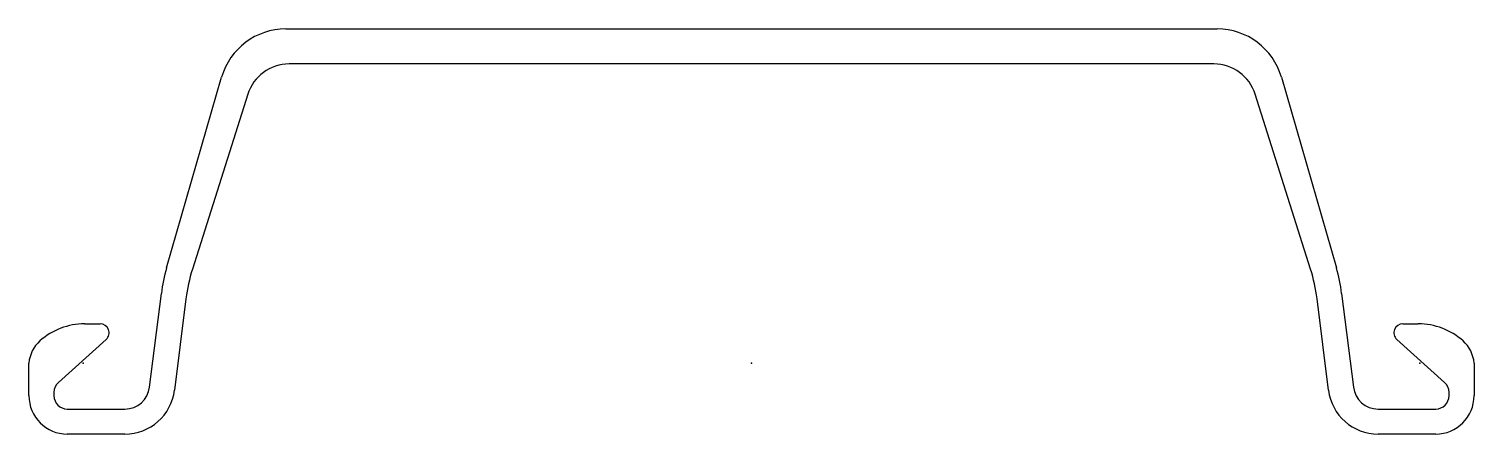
# Model space of a CAD drawing. Extents: x -16 to 416, y -21 to 100.
import ezdxf

# ---------------------------------------------------------------- set-up
doc = ezdxf.new("R2010")
doc.units = 0
doc.header["$MEASUREMENT"] = 0
doc.layers.get('0').update_dxf_attribs({"color": 5, "linetype": 'CONTINUOUS'})

msp = doc.modelspace()

# ---------------------------------------------------------------- linework, layer by layer
at = {"linetype": 'Continuous'}
for p, q in [((60.64986, 100), (339.35016, 100)), ((338.36026, 89.5), (61.63976, 89.5)), ((24.96132, 28.52746), (41.43565, 85.55106)), ((358.56436, 85.55106), (375.03867, 28.52746)), ((49.24623, 80.42436), (32.68943, 28.13637)), ((367.31058, 28.13637), (350.75375, 80.42436)), ((19.88085, -7.17978), (23.38255, 20.84839)), ((30.74309, 19.24575), (27.32275, -8.11093)), ((372.67725, -8.11093), (369.2569, 19.24575)), ((376.61746, 20.84839), (380.11914, -7.17978)), ((0.44583, 11.75), (5.0688, 11.75)), ((394.93118, 11.75), (399.55417, 11.75)), ((6.86216, 7.07845), (-7.42665, -5.78835)), ((407.42664, -5.78835), (393.13785, 7.07845)), ((-16.25, -9.75), (-16.25, 0)), ((416.25, 0), (416.25, -9.75)), ((-8.75, -8.76081), (-8.75, -9.75)), ((408.75, -9.75), (408.75, -8.76081)), ((-4.75, -13.75), (12.43871, -13.75)), ((387.56128, -13.75), (404.75, -13.75)), ((12.43863, -21.25), (-4.75, -21.25)), ((404.75, -21.25), (387.56137, -21.25))]:
    msp.add_line(p, q, dxfattribs=at)
for centre, radius, start, end in [((60.64986, 80), 20, 90, 163.8858), ((339.35016, 80), 20, 16.11421, 90), ((61.63976, 76.5), 13, 90, 162.42981), ((338.36026, 76.5), 13, 17.57023, 90), ((72.99684, 14.64982), 50, 163.8858, 172.87865), ((80.35682, 13.04266), 50, 162.4298, 172.87342), ((319.64319, 13.04266), 50, 7.12658, 17.5702), ((327.00314, 14.64982), 50, 7.12135, 16.1142), ((0.44583, -8.25), 20, 90, 132.0124), ((5.0688, 9.07), 2.68, 312.00243, 90), ((394.93118, 9.07), 2.68, 90, 227.99788), ((399.55417, -8.25), 20, 47.98759, 90), ((-6.28666, -0.85546), 10, 131.70797, 175.0926), ((406.28665, -0.85546), 10, 4.9074, 48.29199), ((-4.75, -8.76081), 4, 132.00243, 180), ((12.43863, -6.25), 15, 270, 352.87342), ((12.43871, -6.25), 7.5, 270, 352.87865), ((387.56137, -6.25), 15, 187.12658, 270), ((387.56128, -6.25), 7.5, 187.12136, 270), ((404.75, -8.76081), 4, 0, 47.9977), ((-4.75, -9.75), 11.5, 180, 270), ((-4.75, -9.75), 4, 180, 270), ((404.75, -9.75), 4, 270, 0), ((404.75, -9.75), 11.5, 270, 0)]:
    msp.add_arc(centre, radius, start, end, dxfattribs=at)
for p in [(0, 0), (200, 0), (400, 0)]:
    msp.add_point(p, dxfattribs=at)

doc.saveas('drawing.dxf')
